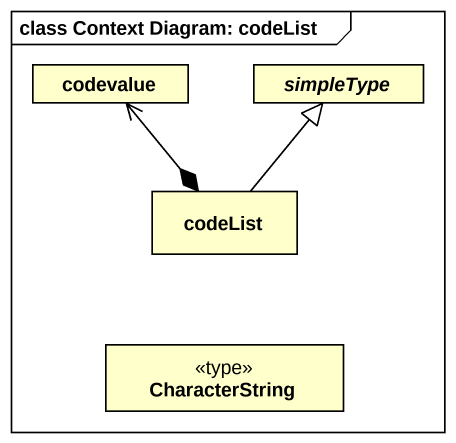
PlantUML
@startuml
mainframe class Context Diagram: codeList
hide circle
hide empty members
class codevalue
abstract class simpleType
class codeList
class CharacterString <<type>>
codeList *-up-> codevalue
codeList -up-|> simpleType
@enduml
